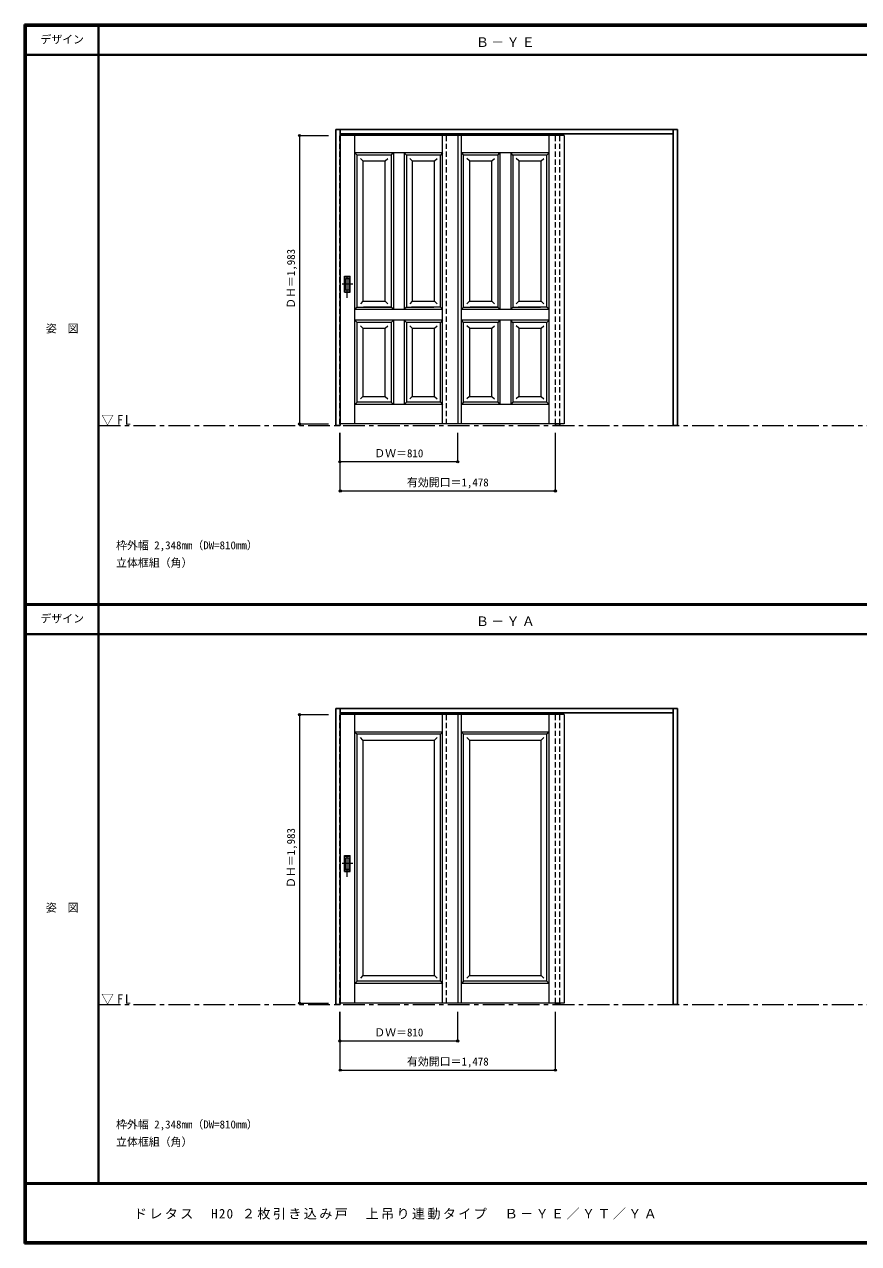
# Model space of a CAD drawing. Units: millimetres, scale not verified. Extents: x -6000 to 5700, y -4307 to 4260.
# Drawn here: x -6000 to -267, y -4205 to 4175 of the extents above; entities that cross this region are included whole.
import ezdxf
from ezdxf.enums import TextEntityAlignment as Align

# ---------------------------------------------------------------- set-up
doc = ezdxf.new("R2010")
doc.units = ezdxf.units.MM
doc.header["$LTSCALE"] = 30
doc.header["$PDMODE"] = 32
doc.header["$PDSIZE"] = 15
doc.linetypes.add('CHAIN1', pattern=[8, 5, -1, 1, -1])
doc.linetypes.add('DASHED1', pattern=[1.8, 1.2, -0.6])
for name, color, linetype, lineweight in [('0-1_通り芯', 7, 'CHAIN1', 18), ('0-2_扉', 7, 'Continuous', 18), ('0-4_枠', 3, 'Continuous', 25), ('0-6_引手', 7, 'Continuous', 18), ('0-B_寸法', 7, 'Continuous', 9), ('F-1_枠', 6, 'Continuous', 40)]:
    doc.layers.add(name, color=color, linetype=linetype, lineweight=lineweight)
doc.layers.add('0-A_文字', color=7, linetype='Continuous')
doc.layers.add('F-A_文字', color=7, linetype='Continuous')
doc.styles.add('ＭＳ ゴシック', font='')
doc.styles.get('ＭＳ ゴシック').set_extended_font_data('MS Gothic')

msp = doc.modelspace()

# ---------------------------------------------------------------- linework, layer by layer
at = {"layer": '0-1_通り芯'}
for p, q in [((-5490, 1418), (5690, 1418)), ((-5490, -2562.5), (100, -2562.5))]:
    msp.add_line(p, q, dxfattribs=at)
at = {"layer": '0-2_扉', "color": 4, "linetype": 'DASHED1', "lineweight": 9}
for p, q in [((-3832, 3411.5), (-3829, 3411.5)), ((-3832, 1428.5), (-3832, 3411.5)), ((-3022, 3411.5), (-3022, 3407.5)), ((-2290, 3411.5), (-2290, 3407.5)), ((-3832, 1428.5), (-3829, 1428.5)), ((-3832, -569), (-3829, -569)), ((-3832, -2552), (-3832, -569)), ((-3022, -569), (-3022, -573)), ((-3022, -569), (-3022, -573)), ((-3022, -569), (-3022, -573)), ((-2290, -569), (-2290, -573)), ((-2290, -569), (-2290, -573)), ((-2290, -569), (-2290, -573)), ((-2290, -569), (-2290, -573)), ((-2290, -569), (-2290, -573)), ((-2290, -569), (-2290, -573)), ((-3832, -2552), (-3829, -2552))]:
    msp.add_line(p, q, dxfattribs=at)
at = {"layer": '0-2_扉'}
for p, q in [((-3022, 3411.5), (-3829, 3411.5)), ((-3728.5, 1428.5), (-3728.5, 3411.5)), ((-3125.5, 1428.5), (-3125.5, 3411.5)), ((-2290, 3411.5), (-3097, 3411.5)), ((-3022, 3411.5), (-3022, 1428.5)), ((-2996.5, 1428.5), (-2996.5, 3411.5)), ((-2393.5, 1428.5), (-2393.5, 3411.5)), ((-2290, 3411.5), (-2290, 1428.5)), ((-3728.5, 3291.5), (-3713.5, 3276.5)), ((-3467, 3291.5), (-3728.5, 3291.5)), ((-3713.5, 2231.5), (-3713.5, 3276.5)), ((-3479.5, 3276.5), (-3713.5, 3276.5)), ((-3479.5, 3276.5), (-3464.79, 3291.21)), ((-3479.5, 3276.5), (-3479.5, 2988.5)), ((-3125.5, 3291.5), (-3467, 3291.5)), ((-3464.5, 3291.5), (-3464.5, 2216.5)), ((-3374.5, 3276.5), (-3389.5, 3291.5)), ((-3389.5, 3291.5), (-3389.5, 2216.5)), ((-3374.5, 3276.5), (-3374.5, 2988.5)), ((-3140.5, 2362.74), (-3140.5, 3276.5)), ((-2996.5, 3291.5), (-2981.5, 3276.5)), ((-2735, 3291.5), (-2996.5, 3291.5)), ((-2981.5, 2231.5), (-2981.5, 3276.5)), ((-2747.5, 3276.5), (-2981.5, 3276.5)), ((-2747.5, 3276.5), (-2732.79, 3291.21)), ((-2747.5, 3276.5), (-2747.5, 2988.5)), ((-2393.5, 3291.5), (-2735, 3291.5)), ((-2732.5, 3291.5), (-2732.5, 2216.5)), ((-2642.5, 3276.5), (-2657.5, 3291.5)), ((-2657.5, 3291.5), (-2657.5, 2216.5)), ((-2642.5, 3276.5), (-2642.5, 2988.5)), ((-2408.5, 2362.74), (-2408.5, 3276.5)), ((-3673.5, 3236.5), (-3691.18, 3254.18)), ((-3673.5, 3236.5), (-3519.5, 3236.5)), ((-3673.5, 3236.5), (-3673.5, 2271.5)), ((-3519.5, 3236.5), (-3501.82, 3254.18)), ((-3519.5, 2271.5), (-3519.5, 3236.5)), ((-3334.54, 3236.5), (-3352.21, 3254.18)), ((-3334.54, 3236.5), (-3180.5, 3236.5)), ((-3334.5, 3236.5), (-3334.5, 2271.5)), ((-3180.54, 3236.5), (-3162.86, 3254.18)), ((-3180.5, 2271.5), (-3180.5, 3236.5)), ((-2941.5, 3236.5), (-2959.18, 3254.18)), ((-2941.5, 3236.5), (-2787.5, 3236.5)), ((-2941.5, 3236.5), (-2941.5, 2271.5)), ((-2787.5, 3236.5), (-2769.82, 3254.18)), ((-2787.5, 2271.5), (-2787.5, 3236.5)), ((-2602.54, 3236.5), (-2620.21, 3254.18)), ((-2602.54, 3236.5), (-2448.5, 3236.5)), ((-2602.5, 3236.5), (-2602.5, 2271.5)), ((-2448.54, 3236.5), (-2430.86, 3254.18)), ((-2448.5, 2271.5), (-2448.5, 3236.5)), ((-3140.69, 3093.5), (-3140.5, 3093.5)), ((-2408.69, 3093.5), (-2408.5, 3093.5)), ((-3479.5, 2988.5), (-3479.5, 2231.5)), ((-3374.5, 2988.5), (-3374.5, 2231.5)), ((-2747.5, 2988.5), (-2747.5, 2231.5)), ((-2642.5, 2988.5), (-2642.5, 2231.5)), ((-3519.5, 2768.5), (-3519.5, 2769.93)), ((-3180.5, 2768.5), (-3180.5, 2769.93)), ((-2787.5, 2768.5), (-2787.5, 2769.93)), ((-2448.5, 2768.5), (-2448.5, 2769.93)), ((-3140.5, 2231.5), (-3140.5, 2373.55)), ((-2408.5, 2231.5), (-2408.5, 2373.55)), ((-3673.5, 2271.5), (-3691.18, 2253.82)), ((-3673.5, 2271.5), (-3519.5, 2271.5)), ((-3519.5, 2271.5), (-3519.5, 2272.93)), ((-3519.5, 2271.5), (-3501.82, 2253.82)), ((-3334.5, 2271.5), (-3352.18, 2253.82)), ((-3334.5, 2271.5), (-3180.5, 2271.5)), ((-3180.5, 2271.5), (-3180.5, 2272.93)), ((-3180.5, 2271.5), (-3162.82, 2253.82)), ((-2941.5, 2271.5), (-2959.18, 2253.82)), ((-2941.5, 2271.5), (-2787.5, 2271.5)), ((-2787.5, 2271.5), (-2787.5, 2272.93)), ((-2787.5, 2271.5), (-2769.82, 2253.82)), ((-2602.5, 2271.5), (-2620.18, 2253.82)), ((-2602.5, 2271.5), (-2448.5, 2271.5)), ((-2448.5, 2271.5), (-2448.5, 2272.93)), ((-2448.5, 2271.5), (-2430.82, 2253.82)), ((-3713.5, 2231.5), (-3479.5, 2231.5)), ((-3479.5, 2231.5), (-3668.5, 2231.5)), ((-3464.5, 2216.5), (-3479.5, 2231.5)), ((-3464.5, 2216.5), (-3125.5, 2216.5)), ((-3374.5, 2231.5), (-3389.5, 2216.5)), ((-3374.5, 2231.5), (-3185.5, 2231.5)), ((-3140.5, 2231.5), (-3339.5, 2231.5)), ((-3125.5, 2216.5), (-3140.5, 2231.5)), ((-2981.5, 2231.5), (-2747.5, 2231.5)), ((-2747.5, 2231.5), (-2936.5, 2231.5)), ((-2732.5, 2216.5), (-2747.5, 2231.5)), ((-2732.5, 2216.5), (-2393.5, 2216.5)), ((-2642.5, 2231.5), (-2657.5, 2216.5)), ((-2642.5, 2231.5), (-2453.5, 2231.5)), ((-2408.5, 2231.5), (-2607.5, 2231.5)), ((-2393.5, 2216.5), (-2408.5, 2231.5)), ((-3464.5, 2141.5), (-3728.5, 2141.5)), ((-3479.5, 2126.5), (-3713.5, 2126.5)), ((-3673.5, 2086.5), (-3691.18, 2104.18)), ((-3519.5, 2086.5), (-3501.82, 2104.18)), ((-3464.5, 2141.5), (-3479.5, 2126.5)), ((-3479.5, 2126.5), (-3479.5, 1578.5)), ((-3464.5, 2141.5), (-3464.5, 1563.5)), ((-3125.5, 2141.5), (-3464.5, 2141.5)), ((-3389.5, 2141.5), (-3389.5, 1563.5)), ((-3374.5, 2126.5), (-3389.5, 2141.5)), ((-3374.5, 2126.5), (-3374.5, 1578.5)), ((-3334.54, 2086.5), (-3352.21, 2104.18)), ((-3180.54, 2086.5), (-3162.86, 2104.18)), ((-3140.5, 1578.5), (-3140.5, 2126.5)), ((-2732.5, 2141.5), (-2996.5, 2141.5)), ((-2747.5, 2126.5), (-2981.5, 2126.5)), ((-2941.5, 2086.5), (-2959.18, 2104.18)), ((-2787.5, 2086.5), (-2769.82, 2104.18)), ((-2732.5, 2141.5), (-2747.5, 2126.5)), ((-2747.5, 2126.5), (-2747.5, 1578.5)), ((-2732.5, 2141.5), (-2732.5, 1563.5)), ((-2393.5, 2141.5), (-2732.5, 2141.5)), ((-2657.5, 2141.5), (-2657.5, 1563.5)), ((-2642.5, 2126.5), (-2657.5, 2141.5)), ((-2642.5, 2126.5), (-2642.5, 1578.5)), ((-2602.54, 2086.5), (-2620.21, 2104.18)), ((-2448.54, 2086.5), (-2430.86, 2104.18)), ((-2408.5, 1578.5), (-2408.5, 2126.5)), ((-3673.5, 2086.5), (-3519.5, 2086.5)), ((-3673.5, 2086.5), (-3673.5, 1618.5)), ((-3519.5, 1619.93), (-3519.5, 2086.5)), ((-3334.54, 2086.5), (-3180.5, 2086.5)), ((-3334.5, 2086.5), (-3334.5, 1618.5)), ((-3180.5, 1618.5), (-3180.5, 2086.5)), ((-2941.5, 2086.5), (-2787.5, 2086.5)), ((-2941.5, 2086.5), (-2941.5, 1618.5)), ((-2787.5, 1619.93), (-2787.5, 2086.5)), ((-2602.54, 2086.5), (-2448.5, 2086.5)), ((-2602.5, 2086.5), (-2602.5, 1618.5)), ((-2448.5, 1618.5), (-2448.5, 2086.5)), ((-3673.5, 1618.5), (-3691.18, 1600.82)), ((-3673.5, 1618.5), (-3519.5, 1618.5)), ((-3519.5, 1618.5), (-3519.5, 1619.93)), ((-3519.5, 1618.5), (-3501.82, 1600.82)), ((-3334.5, 1618.5), (-3352.18, 1600.82)), ((-3334.5, 1618.5), (-3180.5, 1618.5)), ((-3180.5, 1618.5), (-3180.5, 1619.93)), ((-3180.5, 1618.5), (-3162.82, 1600.82)), ((-2941.5, 1618.5), (-2959.18, 1600.82)), ((-2941.5, 1618.5), (-2787.5, 1618.5)), ((-2787.5, 1618.5), (-2787.5, 1619.93)), ((-2787.5, 1618.5), (-2769.82, 1600.82)), ((-2602.5, 1618.5), (-2620.18, 1600.82)), ((-2602.5, 1618.5), (-2448.5, 1618.5)), ((-2448.5, 1618.5), (-2448.5, 1619.93)), ((-2448.5, 1618.5), (-2430.82, 1600.82)), ((-3464.5, 1563.5), (-3728.5, 1563.5)), ((-3479.5, 1578.5), (-3464.5, 1563.5)), ((-3374.5, 1578.5), (-3389.5, 1563.5)), ((-3140.5, 1578.5), (-3374.5, 1578.5)), ((-2732.5, 1563.5), (-2996.5, 1563.5)), ((-2747.5, 1578.5), (-2732.5, 1563.5)), ((-2642.5, 1578.5), (-2657.5, 1563.5)), ((-2408.5, 1578.5), (-2642.5, 1578.5)), ((-3022, 1428.5), (-3829, 1428.5)), ((-2290, 1428.5), (-3097, 1428.5)), ((-3022, -569), (-3829, -569)), ((-3728.5, -2552), (-3728.5, -569)), ((-3125.5, -2552), (-3125.5, -569)), ((-2290, -569), (-3097, -569)), ((-3022, -569), (-3022, -2552)), ((-2996.5, -2552), (-2996.5, -569)), ((-2393.5, -2552), (-2393.5, -569)), ((-2290, -569), (-2290, -2552)), ((-3140.5, -704), (-3713.5, -704)), ((-3713.5, -2402), (-3713.5, -704)), ((-3673.5, -744), (-3691.18, -726.32)), ((-3673.5, -744), (-3180.5, -744)), ((-3673.5, -744), (-3673.5, -2362)), ((-3180.54, -744), (-3162.86, -726.32)), ((-3180.5, -2362), (-3180.5, -744)), ((-3125.5, -689), (-3140.5, -704)), ((-3140.5, -1617.76), (-3140.5, -704)), ((-2408.5, -704), (-2981.5, -704)), ((-2981.5, -2402), (-2981.5, -704)), ((-2941.5, -744), (-2959.18, -726.32)), ((-2941.5, -744), (-2448.5, -744)), ((-2941.5, -744), (-2941.5, -2362)), ((-2448.54, -744), (-2430.86, -726.32)), ((-2448.5, -2362), (-2448.5, -744)), ((-2393.5, -689), (-2408.5, -704)), ((-2408.5, -1617.76), (-2408.5, -704)), ((-3140.69, -887), (-3140.5, -887)), ((-2408.69, -887), (-2408.5, -887)), ((-3140.5, -2402), (-3140.5, -1606.95)), ((-2408.5, -2402), (-2408.5, -1606.95)), ((-3125.5, -2417), (-3728.5, -2417)), ((-3673.5, -2362), (-3691.18, -2379.68)), ((-3673.5, -2362), (-3180.5, -2362)), ((-3180.5, -2362), (-3180.5, -2360.57)), ((-3180.5, -2362), (-3162.82, -2379.68)), ((-3140.5, -2402), (-3125.5, -2417)), ((-2393.5, -2417), (-2996.5, -2417)), ((-2941.5, -2362), (-2959.18, -2379.68)), ((-2941.5, -2362), (-2448.5, -2362)), ((-2448.5, -2362), (-2448.5, -2360.57)), ((-2448.5, -2362), (-2430.82, -2379.68)), ((-2408.5, -2402), (-2393.5, -2417)), ((-3022, -2552), (-3829, -2552)), ((-2290, -2552), (-3097, -2552))]:
    msp.add_line(p, q, dxfattribs=at)
for points in [[(-3125.5, 3291.5), (-3140.5, 3276.5), (-3374.5, 3276.5)], [(-2393.5, 3291.5), (-2408.5, 3276.5), (-2642.5, 3276.5)], [(-3713.5, 2231.5), (-3728.5, 2216.5), (-3464.5, 2216.5)], [(-2981.5, 2231.5), (-2996.5, 2216.5), (-2732.5, 2216.5)], [(-3713.5, 1578.5), (-3713.5, 2126.5), (-3728.5, 2141.5)], [(-3125.5, 2141.5), (-3140.5, 2126.5), (-3374.5, 2126.5)], [(-2981.5, 1578.5), (-2981.5, 2126.5), (-2996.5, 2141.5)], [(-2393.5, 2141.5), (-2408.5, 2126.5), (-2642.5, 2126.5)], [(-3479.5, 1578.5), (-3713.5, 1578.5), (-3728.5, 1563.5)], [(-3140.5, 1578.5), (-3125.5, 1563.5), (-3464.5, 1563.5)], [(-2747.5, 1578.5), (-2981.5, 1578.5), (-2996.5, 1563.5)], [(-2408.5, 1578.5), (-2393.5, 1563.5), (-2732.5, 1563.5)], [(-3125.5, -689), (-3728.5, -689), (-3713.5, -704)], [(-2393.5, -689), (-2996.5, -689), (-2981.5, -704)], [(-3140.5, -2402), (-3713.5, -2402), (-3728.5, -2417)], [(-2408.5, -2402), (-2981.5, -2402), (-2996.5, -2417)]]:
    msp.add_lwpolyline(points, dxfattribs=at)
at = {"layer": '0-4_枠'}
for p, q in [((-3859, 3453), (-1511, 3453)), ((-3829, 1418), (-3829, 3453)), ((-1541, 1418), (-1541, 3453)), ((-1511, 1418), (-1511, 3453)), ((-3829, 3423), (-1541, 3423)), ((-2351, 1428.5), (-2351, 1418)), ((-2321, 1428.5), (-2321, 1418)), ((-2351, 1418), (-2321, 1418)), ((-1511, 1418), (-1541, 1418)), ((-3859, -527.5), (-1511, -527.5)), ((-3829, -2562.5), (-3829, -527.5)), ((-3829, -557.5), (-1541, -557.5)), ((-1541, -2562.5), (-1541, -527.5)), ((-1511, -2562.5), (-1511, -527.5)), ((-2351, -2552), (-2351, -2562.5)), ((-2351, -2562.5), (-2321, -2562.5)), ((-2321, -2552), (-2321, -2562.5)), ((-1511, -2562.5), (-1541, -2562.5))]:
    msp.add_line(p, q, dxfattribs=at)
at = {"layer": '0-4_枠', "color": 4, "linetype": 'DASHED1', "lineweight": 9}
for p, q in [((-3100, 1428.5), (-3100, 3411.5)), ((-2351, 1428.5), (-2351, 3423)), ((-2321, 1428.5), (-2321, 3423)), ((-3100, -2552), (-3100, -569)), ((-2351, -2552), (-2351, -557.5)), ((-2321, -2552), (-2321, -557.5))]:
    msp.add_line(p, q, dxfattribs=at)
at = {"layer": '0-4_枠'}
for points in [[(-3829, 1418), (-3859, 1418), (-3859, 3453)], [(-3829, -2562.5), (-3859, -2562.5), (-3859, -527.5)]]:
    msp.add_lwpolyline(points, dxfattribs=at)
at = {"layer": '0-6_引手'}
for p, q in [((-3800, 2443.4), (-3762, 2443.4)), ((-3800, 2333.4), (-3800, 2443.4)), ((-3762, 2333.4), (-3762, 2443.4)), ((-3793.5, 2427.4), (-3768.5, 2427.4)), ((-3793.5, 2349.4), (-3793.5, 2427.4)), ((-3793.5, 2349.4), (-3768.5, 2349.4)), ((-3768.5, 2349.4), (-3768.5, 2427.4)), ((-3800, 2333.4), (-3762, 2333.4)), ((-3800, -1537.1), (-3762, -1537.1)), ((-3800, -1647.1), (-3800, -1537.1)), ((-3793.5, -1553.1), (-3768.5, -1553.1)), ((-3793.5, -1631.1), (-3793.5, -1553.1)), ((-3768.5, -1631.1), (-3768.5, -1553.1)), ((-3762, -1647.1), (-3762, -1537.1)), ((-3800, -1647.1), (-3762, -1647.1)), ((-3793.5, -1631.1), (-3768.5, -1631.1))]:
    msp.add_line(p, q, dxfattribs=at)
at = {"layer": '0-6_引手', "linetype": 'CHAIN1'}
for p, q in [((-3781, 2296.17), (-3781, 2467.02)), ((-3742.93, 2388.4), (-3815.44, 2388.4)), ((-3742.93, -1592.1), (-3815.44, -1592.1)), ((-3781, -1684.33), (-3781, -1513.48))]:
    msp.add_line(p, q, dxfattribs=at)
at = {"layer": '0-6_引手', "linetype": 'DASHED1'}
for p, q in [((-3765, 2337.4), (-3765, 2439.4)), ((-3797, 2337.4), (-3765, 2337.4)), ((-3765, -1643.1), (-3765, -1541.1)), ((-3797, -1643.1), (-3765, -1643.1))]:
    msp.add_line(p, q, dxfattribs=at)
for points in [[(-3797, 2337.4), (-3797, 2439.4), (-3765, 2439.4)], [(-3797, -1643.1), (-3797, -1541.1), (-3765, -1541.1)]]:
    msp.add_lwpolyline(points, dxfattribs=at)
at = {"layer": '0-B_寸法', "color": 4}
for p, q in [((-4109, 3411.5), (-4109, 1428.5)), ((-4109, 3411.5), (-3909, 3411.5)), ((-4109, 1428.5), (-3909, 1428.5)), ((-3832, 1168), (-3832, 1368)), ((-3829, 968), (-3829, 1368)), ((-3022, 1168), (-3022, 1368)), ((-2351, 968), (-2351, 1368)), ((-3022, 1168), (-3832, 1168)), ((-3829, 968), (-2351, 968)), ((-4109, -569), (-4109, -2552)), ((-4109, -569), (-3909, -569)), ((-4109, -2552), (-3909, -2552)), ((-3832, -2812.5), (-3832, -2612.5)), ((-3829, -3012.5), (-3829, -2612.5)), ((-3022, -2812.5), (-3022, -2612.5)), ((-2351, -3012.5), (-2351, -2612.5)), ((-3022, -2812.5), (-3832, -2812.5)), ((-3829, -3012.5), (-2351, -3012.5))]:
    msp.add_line(p, q, dxfattribs=at)
at = {"layer": '0-B_寸法'}
for p in [(-4109, 3411.5), (-4109, 1428.5), (-3832, 1168), (-3022, 1168), (-3829, 968), (-2351, 968), (-4109, -569), (-4109, -2552), (-3832, -2812.5), (-3022, -2812.5), (-3829, -3012.5), (-2351, -3012.5)]:
    msp.add_point(p, dxfattribs=at)
at = {"layer": 'F-1_枠'}
for p, q in [((-6000, 4175), (5700, 4175)), ((-6000, 4175), (-6000, -4205)), ((-6000, 4170), (5700, 4170)), ((-6000, 4165), (5700, 4165)), ((-5995, 4175), (-5995, -4205)), ((-5990, 4175), (-5990, -4205)), ((-5490, 4175), (-5490, -3790)), ((-6000, 3965), (5700, 3965)), ((-6000, 190.5), (5700, 190.5)), ((-6000, 187.5), (5700, 187.5)), ((-6000, 184.5), (5700, 184.5)), ((-6000, -15.5), (5700, -15.5)), ((5700, -3790), (-6000, -3790)), ((5700, -3795), (-6000, -3795)), ((5700, -4195), (-6000, -4195)), ((5700, -4200), (-6000, -4200)), ((5700, -4205), (-6000, -4205))]:
    msp.add_line(p, q, dxfattribs=at)

# ---------------------------------------------------------------- texts
at = {"layer": '0-A_文字', "style": 'ＭＳ ゴシック'}
for s, p in [('枠外幅 2,348mm（DW=810mm）', (-5370, 550.5)), ('立体框組（角）', (-5370, 430.5)), ('枠外幅 2,348mm（DW=810mm）', (-5370, -3430)), ('立体框組（角）', (-5370, -3550))]:
    msp.add_text(s, height=54.99, dxfattribs=at).set_placement(p, align=Align.BOTTOM_LEFT)
at = {"layer": '0-A_文字', "char_height": 65.98, "attachment_point": 7, "style": 'ＭＳ ゴシック'}
for s, insert in [('\\T1.17;Ｂ－ＹＥ', (-2897.5, 4020)), ('\\T1.26;\\W0.95;▽FL', (-5471.25, 1418)), ('\\T1.17;Ｂ－ＹＡ', (-2897.5, 39.5)), ('\\T1.26;\\W0.95;▽FL', (-5471.25, -2562.5))]:
    msp.add_mtext(s, dxfattribs=dict(at, insert=insert))
at = {"layer": '0-B_寸法', "style": 'ＭＳ ゴシック'}
for p in [(-4124, 2219.75), (-4124, -1760.75)]:
    msp.add_text('ＤＨ＝1,983', height=54.99, rotation=90, dxfattribs=at).set_placement(p, align=Align.BOTTOM_LEFT)
for s, p in [('ＤＷ＝810', (-3595.75, 1183)), ('有効開口＝1,478', (-3371.25, 983)), ('ＤＷ＝810', (-3595.75, -2797.5)), ('有効開口＝1,478', (-3371.25, -2997.5))]:
    msp.add_text(s, height=54.99, dxfattribs=at).set_placement(p, align=Align.BOTTOM_LEFT)
at = {"layer": 'F-A_文字', "style": 'ＭＳ ゴシック'}
for s, p in [('デザイン', (-5890, 4027.5)), ('姿\u3000図', (-5852.5, 2040.25)), ('デザイン', (-5890, 47)), ('姿\u3000図', (-5852.5, -1940.25))]:
    msp.add_text(s, height=54.99, dxfattribs=at).set_placement(p, align=Align.BOTTOM_LEFT)
at = {"layer": 'F-A_文字', "insert": (-5247.55, -4040), "char_height": 65.98, "attachment_point": 7, "style": 'ＭＳ ゴシック'}
msp.add_mtext('\\T1.18;ドレタス\u3000H20\\~２枚引き込み戸\u3000上吊り連動タイプ\u3000Ｂ－ＹＥ／ＹＴ／ＹＡ', dxfattribs=at)

doc.saveas('drawing.dxf')
